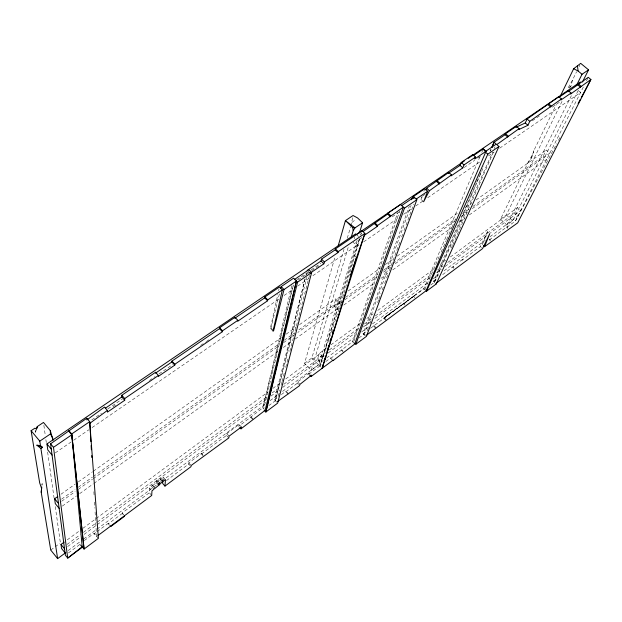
<?xml version="1.0" encoding="UTF-8"?>
<svg xmlns="http://www.w3.org/2000/svg" width="622" height="622" viewBox="0 0 622 622"><rect width="100%" height="100%" fill="white"/><g stroke="black" fill="none" stroke-linecap="round" stroke-linejoin="round"><path stroke-width="0.47" stroke-dasharray="3.11 2.33" d="M151.706 495.454L149.381 492.741L149.614 488.13L151.628 486.474L152.11 485.012L155.166 488.216M158.027 483.527L156.853 482.167L157.001 479.881L158.773 481.926M165.483 479.702L163.127 476.996L160.041 478.987L162.342 482.291M162.917 479.756L163.127 476.996M166.471 480.581L188.66 464.066L188.808 462.885L201.575 453.399L203.892 455.996M203.223 455.942L201.489 453.998L201.575 453.399M350.839 226.167L352.915 216.378M201.489 453.998L226.47 435.416L226.805 433.581L239.081 424.461L241.39 426.987M239.081 424.461L238.708 426.319L262.834 407.861L293.32 284.954M273.035 331.137L270.36 328.354L277.809 294.525M278.64 290.769L279.053 288.888M291.804 285.7L262.834 407.861L263.751 408.848L293.374 284.954M569.55 88.192L571.097 85.836L572.45 80.16L576.571 71.755M268.743 405.645L275.352 400.723L305.122 278.951M306.506 273.283L306.04 275.173L306.957 271.394M270.36 328.354L270.974 327.934L279.558 293.203M276.72 402.193L274.434 399.752L305.06 278.889M275.352 400.723L306.895 277.202M278.182 396.541L279.884 389.955M281.097 385.251L281.828 382.429M282.069 381.488L284.503 372.08M285.716 367.377L288.39 357.02M289.844 351.376L293.491 337.264M293.74 336.323L309.779 274.216M288.134 394.177L285.856 391.767L286.027 391.129L288.313 393.547M152.825 485.494L156.231 482.68L157.001 479.881L158.105 482.384M578.102 90.664L512.683 220.771L506.93 225.047L500.508 219.224L527.853 162.972L531.553 158.074L533.839 150.641L556.286 104.465M285.856 391.767L297.285 383.261L297.65 381.978L309.15 372.928L311.428 375.299M357.152 240.286L318.581 364.889L311.249 370.331L304.539 363.357L335.009 256.995M341.035 303.241L359.625 239.136M304.539 363.357L311.879 357.961L343.982 249.368M347.27 238.234L350.559 227.1M309.896 375.408L308.761 374.219L309.15 372.928M311.249 370.331L348.507 246.335M283.865 384.248L317.407 359.469L319.234 353.475L326.262 348.304M339.869 307.859L337.497 309.562L333.773 305.814L335.919 298.762L339.69 302.533L297.829 332.451M354.229 238.762L354.758 237.005M358.995 239.633L353.708 254.787L319.902 365.93L322.173 368.278M531.553 158.074L533.839 150.641M359.609 238.731L319.902 365.93L341.26 302.486M360.939 234.478L361.514 232.628M35.104 429.802L35.477 432.197L36.263 429.786M332.957 360.729L330.694 358.404L330.904 357.751L332.039 358.917M330.694 358.404L352.487 341.703L397.683 212.747M360.558 235.17L361.18 233.39M35.477 432.197L36.628 428.939M353.941 341.035L399.744 211.052M364.764 335.522L363.069 333.827L409.338 206.146M358.917 338.01L364.212 334.068L411.088 205.361M367.244 330.865L368.582 327.219M369.919 323.572L371.591 319.016M377.608 302.611L378.611 299.874M378.946 298.964L380.959 293.491M382.297 289.844L383.3 287.115M384.637 283.469L386.309 278.905M386.643 277.995L387.98 274.349M389.318 270.702L400.358 240.621M401.695 236.974L402.698 234.245M404.036 230.599L405.715 226.043M406.049 225.125L413.739 204.164M370.541 328.276L423.877 288.616L479.904 156.868M423.636 201.792L420.915 199.265L421.903 196.622M423.877 191.335L424.865 188.691M386.091 320.602L383.844 318.386L384.108 317.71L414.05 295.916L415.162 296.997M482.33 244.687L487.547 231.571L489.226 233.11M404.945 305.083L403.833 303.995L404.106 303.318L405.785 304.943M403.833 303.995L414.05 295.916M481.793 152.413L482.929 149.746M430.735 285.024L434.467 282.248L483.815 166.299M490.268 151.138L491.022 149.35M434.685 282.458L433.581 281.401L470.947 195.409M471.336 194.523L476.343 183M476.724 182.114L479.422 175.909M479.811 175.015L480.962 172.356M490.214 151.084L490.983 149.311M424.764 289.471L437.6 260.151M437.989 259.265L439.155 256.598M441.107 252.159L443.051 247.712M443.439 246.825L446.161 240.605M446.549 239.719L448.493 235.279M448.882 234.393L451.611 228.173M452 227.279L453.943 222.839M454.332 221.953L456.276 217.506M451.331 248.124L452.497 245.472M452.886 244.586L493.277 152.569M434.467 282.248L492.671 152.095M494.249 148.557L495.042 146.784M442.724 274.597L462.317 259.568L463.421 260.602M462.317 259.568L461.998 260.268L480.378 246.592L487.547 231.571M490.509 240.877L489.413 239.874L489.755 239.175L490.851 240.178M500.508 219.224L506.269 214.979L562.008 101.417M579.043 66.717L579.867 65.038M506.93 225.047L571.672 95.065M507.902 228.367L506.813 227.38L507.163 226.672L508.252 227.66M447.793 262.43L514.791 212.965L517.504 207.538L520.801 210.493L490.377 232.993M472.837 206.496L543.162 156.27L546.287 150.019L549.864 153.113L471.795 208.953M506.813 227.38L515.529 220.896L584.315 85.097M586.507 80.774L587.821 78.178M420.915 199.265L422.237 196.715M515.529 220.896L556.643 143.768M558.47 140.339L560.749 136.055M527.853 162.972L532.642 154.209M572.45 80.16L567.816 88.433L571.097 85.836M156.853 482.167L159.994 479.578L161.191 480.643M351.935 222.458L356.149 219.068M68.443 552.935L79.904 544.413L79.857 543.877L82.197 546.746M95.08 511.976L96.542 536.607L94.21 533.769L96.433 532.121M97.18 531.569L108.306 523.289L110.638 526.095M123.358 514.899L122.192 512.963L149.381 492.741M274.434 399.752L277.529 397.45M281.393 394.573L286.027 391.129M308.761 374.219L322.103 364.298M325.772 361.569L330.904 357.751M363.069 333.827L366.809 331.052M383.844 318.386L423.877 288.616L426.544 291.182M433.581 281.401L436.628 279.13M489.413 239.874L507.163 226.672M109.488 525.24L108.321 523.841L122.2 513.515M323.463 360.27L321.131 362.004L317.71 358.474L325.5 352.721M326.581 357.961L356.157 336.02M361.607 331.977L368.613 326.783M372.5 323.891L428.542 282.318M433.215 278.85L438.666 274.807M444.108 270.764L485.362 240.162M490.035 236.694L518.056 215.912L514.791 212.965M68.195 550.524L79.888 541.848M83.783 538.955L96.262 529.687M97.04 529.112L157.856 483.963M158.641 483.387L160.981 481.646M161.759 481.07L265.462 404.09M270.142 400.615L279.496 393.672M282.613 391.355L320.82 362.991L317.407 359.469M84.374 540.518L94.179 533.233L97.918 537.773M67.013 544.452L80.277 534.656M83.395 532.354L96.659 522.558M97.436 521.975L266.706 396.922M272.164 392.894L280.747 386.55M324.249 355.87L322.686 357.02L319.234 353.475M328.144 352.985L357.782 331.06M363.248 327.024L371.046 321.255M374.942 318.371L431.1 276.837M436.558 272.794L441.239 269.334M445.142 266.449L487.259 235.295M67.658 546.536L80.121 537.315M84.017 534.43L96.48 525.209M97.257 524.634L267.063 398.959M270.959 396.074L279.527 389.737M282.645 387.428L322.375 358.023L318.93 354.478L285.319 379.233M330.943 344.852L360.604 323.02M366.848 318.425L373.099 313.83M377.779 310.386L434.762 268.44M440.228 264.42L445.694 260.393M450.375 256.948L517.504 207.538M67.246 539.849L78.971 531.211M82.874 528.335L95.384 519.129M96.161 518.554L268.121 391.899M272.809 388.447L281.408 382.11M329.396 349.852L358.995 327.996M364.445 323.969L371.458 318.791M375.354 315.914L431.435 274.504M437.67 269.901L443.121 265.882M50.724 550.042L54.441 547.313M55.179 546.761L59.642 543.48M386.348 319.926L384.108 317.71L404.106 303.318M62.317 506.09L76.529 495.897M79.686 493.627L93.106 484.002M93.899 483.434L278.648 350.886M283.383 347.48L292.068 341.253M295.225 338.99L337.863 308.395L334.123 304.648L297.79 330.585M343.818 305.021L374.607 282.917M380.921 278.384L388.027 273.283M392.762 269.878L451.969 227.372M459.868 221.704L464.603 218.299M469.338 214.901L546.707 159.349L543.162 156.27M61.617 499.132L75.044 489.553M78.201 487.298L92.421 477.144M93.207 476.584L279.628 343.546M284.363 340.164L294.634 332.84M333.773 305.814L342.465 299.61M345.622 297.355L378.02 274.216M383.549 270.267L392.241 264.055M393.034 263.495L455.452 218.913M462.566 213.836L468.887 209.319M61.671 501.254L75.099 491.652M78.255 489.397L92.476 479.235M93.261 478.668L278.874 346.003M283.616 342.613L293.879 335.274M341.688 302.02L339.324 303.715L335.561 299.952L343.453 294.33M344.845 299.765L377.173 276.642M383.486 272.125L390.577 267.048M395.312 263.666L454.449 221.362M461.547 216.285L467.068 212.343M60.933 494.265L75.161 484.149M78.318 481.902L92.546 471.787M93.331 471.227L281.401 337.528M286.143 334.154L296.414 326.853M299.571 324.606L335.919 298.762M348.188 290.964L380.547 267.942M385.282 264.575L393.174 258.954M397.124 256.147L457.893 212.911M465.785 207.297L471.313 203.363M476.048 199.996L546.287 150.019M384.108 317.71L394.037 310.806M358.863 245.146L357.261 246.242L353.156 242.261M363.668 241.834L398.08 218.143M403.686 214.279L411.686 208.774M415.69 206.014L422.898 201.054M427.695 197.749L479.725 161.93M488.527 155.865L494.132 152.009M499.73 148.153L580.575 92.491L577.34 89.801M55.272 452.886L72.875 440.78M73.676 440.228L88.876 429.771M92.079 427.571L279.286 298.793M284.091 295.489L292.892 289.44M297.689 286.136L308.893 278.431M312.889 275.678L357.697 244.858L354.268 241.538M91.831 419.858L101.433 413.288M107.839 408.911L122.246 399.06M149.459 380.446L155.065 376.613M159.069 373.876L172.675 364.57M200.688 345.412L205.493 342.131M206.294 341.587L209.497 339.394M296.748 279.737L310.355 270.43M311.155 269.878L320.765 263.316M113.002 406.858L116.205 404.665M298.163 280.102L310.984 271.324M311.785 270.78L320.602 264.739M359.446 239.268L362.642 237.068M392.249 216.79L400.249 211.301M422.649 195.953L425.044 194.313M464.253 167.442L474.648 160.32M477.851 158.128L481.856 155.383M532.253 120.847L541.054 114.813M552.258 107.139L561.06 101.114M353.623 341.952L352.487 341.703L354.742 343.982M506.269 214.979L512.683 220.771M480.378 246.592L481.475 247.603M452.948 266.535L454.052 267.569M452.637 267.227L453.741 268.269M356.422 234.51L358.497 236.515M413.77 296.601L414.882 297.681M353.708 254.787L356.422 257.438M373.775 325.384L376.022 327.623M373.527 326.06L375.774 328.299M308.325 271.581L310.02 273.276M364.212 334.068L365.565 335.421M341.766 349.673L342.893 350.831M341.54 350.334L343.803 352.635M311.879 357.961L318.581 364.889M270.974 327.934L273.641 330.71M297.65 381.978L299.936 384.373M297.285 383.261L298.428 384.458M250.915 416.717L253.208 419.212M250.775 417.339L253.068 419.834M226.805 433.581L229.121 436.131M226.47 435.416L228.772 437.958M188.808 462.885L191.125 465.513M188.66 464.066L189.819 465.38M161.075 478.699L163.423 481.405M160.041 478.987L162.389 481.708M156.231 482.68L158.579 485.401M152.11 485.012L154.466 487.741M151.628 486.474L153.976 489.203M149.614 488.13L150.788 489.498M122.192 512.963L123.358 514.347M79.904 544.413L82.244 547.274M43.867 425.316L45.344 435.835M45.88 439.661L46.285 442.53M47.63 452.093L54.075 497.989M55.28 506.596L60.388 542.936M94.179 533.233L94.21 533.769M93.875 491.745L94.109 495.602M94.497 502.133L94.847 508.127M108.306 523.289L108.321 523.841M42.148 483.442L41.962 485.199L42.148 483.442"/><path stroke-width="0.93" d="M124.524 515.731L124.524 516.283L110.654 526.64L110.638 526.095M87.663 419.383L104.488 407.076L107.396 410.419L107.443 412.114L124.711 400.28L124.711 398.57L121.811 395.265L155.531 372.283L158.423 375.494L158.377 376.364L174.766 365.145L174.836 364.259L171.952 361.094L219.512 328.673L219.644 327.763L234.984 317.313L237.853 320.322L237.697 321.24L267.553 300.807L267.74 299.882L282.318 289.914L279.465 287.014L264.886 296.943L264.7 297.868L234.828 318.231L234.984 317.313M155.531 372.283L155.484 373.161L171.882 361.973L171.952 361.094M239.859 427.578L241.002 428.838L241.39 426.987L229.121 436.131L228.772 437.958L191.125 465.513L190.977 466.694L164.962 486.109L165.483 479.702L162.389 481.708L159.201 484.888L159.364 482.61L158.579 485.401L155.166 488.216L154.466 487.741L153.976 489.203L151.962 490.859L151.706 495.454L98.027 535.503M162.855 480.674L162.645 483.426L164.962 486.109M65.8 552.569L57.628 558.642L50.724 550.042L41.215 492.243L41.604 488.464L39.684 482.929L31.1 430.704L34.855 428.2L36.628 428.939L37.304 426.56L43.462 422.447L50.273 430.556L53.103 440.298M41.215 492.243L41.775 486.964M174.836 364.259L222.388 331.72L222.52 330.811L237.853 320.322M282.318 289.914L273.035 331.137L273.641 330.71L284.029 289.525L296.422 281.043L266.045 411.313M294.719 279.325L308.807 269.707L311.638 272.537L277.637 403.165L265.897 411.943L265.127 410.326L296.422 281.043M264.171 410.092L265.897 411.943L297.557 282.194L311.638 272.537M280.716 288.507L281.183 286.633L293.584 278.182L297.557 282.194M307.198 270.453L321.03 261.015L321.535 259.125L335.18 249.826L335.445 248.878L362.113 230.715L364.92 233.413L350.544 274.908M310.79 272.755L323.844 263.806L324.357 261.924L337.995 252.594L338.267 251.638L364.92 233.413M338.22 245.799L345.435 220.6L353.055 215.515L357.557 217.933L362.579 222.754L359.438 232.9M309.896 375.408L311.031 376.59L333.174 360.076L332.957 360.729L354.742 343.982L403.351 207.126L377.616 225.475L377.297 226.431L364.313 235.326L322.173 368.278L323.253 364.562M324.598 359.92L325.407 357.129M327.024 351.554L328.914 345.055M329.987 341.338L330.795 338.547M332.412 332.972L333.221 330.189M351.29 237.083L353.234 230.607L354.983 227.885L362.579 222.754M311.031 376.59L311.428 375.299L299.936 384.373L299.563 385.648L277.498 401.61M322.173 368.278L356.422 257.438M36.519 428.978L37.304 426.56M363.038 231.586L387.623 214.077L387.949 213.113L400.568 204.521L404.463 208.176L355.885 344.238L354.75 343.095M411.647 199.763L412.643 197.026L424.865 188.691L427.633 191.242L423.636 201.792L429.413 190.744L451.518 174.891L448.765 172.403L426.653 188.194L425.767 189.904M413.747 198.053L414.104 197.088L416.88 199.67L366.475 336.331L355.885 344.238M448.765 172.403L448.384 173.375L460.055 165.413L461.252 162.466L472.782 154.614L475.527 157.063L474.695 159.03L486.039 151.27L483.31 148.852L473.482 155.554M451.518 174.891L451.129 175.87L462.791 167.878L463.996 164.939L475.527 157.063M483.426 245.706L484.522 246.716L489.786 233.623L482.571 248.621L436.558 282.948M472.238 155.928L472.782 154.614M366.817 334.978L426.093 290.754L486.039 151.27M485.868 151.224L496.232 144.125L494.062 142.22L491.784 147.57L494.062 142.22L505.072 134.71L505.507 133.722L516.369 126.32L519.075 128.661L518.624 129.648L527.938 125.271L529.773 121.337L561.456 98.984L558.789 96.737L527.075 119.02L525.263 122.962L515.926 127.308L516.369 126.32M426.093 290.754L426.544 291.182L487.796 154.186L498.953 146.52L496.776 144.607L519.075 128.661M426.544 291.182L436.24 283.943L498.953 146.52M560.523 95.757L573.647 68.747L580.691 63.358L588.567 69.843L582.464 81.987M561.456 98.984L560.974 99.979L571.089 93.059L568.43 90.835L559.085 97.203M568.43 90.835L567.94 91.823L588.256 77.315L590.9 79.499L517.698 222.855L484.522 246.716M571.089 93.059L570.592 94.046L590.9 79.499L581.306 97.491M576.851 84.67L582.029 74.267L588.567 69.843M578.11 103.493L580.396 99.209M82.197 546.746L67.728 558.105L65.388 555.205L50.576 443.828L86.792 418.256L89.708 421.654L98.385 538.341L84.071 549.047L81.661 546.093M265.127 410.326L241.002 428.838M65.069 552.841L61.555 548.487L60.995 544.452L64.12 542.151M89.809 423.325L107.396 410.419M59.16 508.361L55.296 503.641L54.612 498.758L57.776 496.512M68.801 430.517L71.717 433.954L82.244 547.274L67.728 558.105L53.492 447.311L71.794 434.786L68.879 431.349M124.711 398.57L158.423 375.494M416.18 199.079L427.633 191.242M404.463 208.176L416.88 199.67M356.095 234.712L464.214 161.067M468.218 158.338L471.429 156.153M473.031 155.065L580.349 81.964M401.68 205.563L414.104 197.088M105.328 408.242L121.819 396.984L121.811 395.265M52.077 455.086L47.801 449.963L46.961 443.937L355.73 233.841M40.896 448.462L42.537 447.35L40.469 445.624L36.877 445.189L40.896 448.462L57.628 558.642M40.469 445.624L39.792 441.146L50.46 433.923L50.273 430.556M352.69 227.598L354.983 227.885L345.435 220.6L352.69 227.598L353.234 230.607M36.877 445.189L42.537 447.35M573.647 68.747L578.079 71.001L582.029 74.267M578.413 84.032L581.065 86.233M577.916 85.02L580.559 87.22M548.518 103.734L551.193 106.004M548.044 104.729L550.719 107M527.075 119.02L529.773 121.337M525.263 122.962L527.938 125.271M505.507 133.722L508.221 136.086M505.072 134.71L507.777 137.073M485.611 152.25L487.796 154.186M461.252 162.466L463.996 164.939M460.055 165.413L462.791 167.878M436.908 180.481L439.661 183.008M436.527 181.461L439.287 183.98M426.653 188.194L429.413 190.744M412.643 197.026L414.027 198.317M387.949 213.113L390.74 215.756M387.623 214.077L390.406 216.72M374.817 222.808L377.616 225.475M374.506 223.764L377.297 226.431M435.797 283.515L436.24 283.943M335.445 248.878L338.267 251.638M335.18 249.826L337.995 252.594M321.535 259.125L324.357 261.924M321.03 261.015L323.844 263.806M281.183 286.633L284.029 289.525M264.886 296.943L267.74 299.882M264.7 297.868L267.553 300.807M219.644 327.763L222.52 330.811M219.512 328.673L222.388 331.72M171.882 361.973L174.766 365.145M121.819 396.984L124.711 400.28M50.576 443.828L53.492 447.311M46.961 443.937L51.276 449.115M31.1 430.704L39.792 441.146M54.612 498.758L58.515 503.509M60.995 544.452L64.54 548.845M264.824 410.396L265.897 411.943M483.31 148.852L484.631 151.037M50.46 433.923L52.862 438.378M158.47 483.216L159.201 484.888M577.418 65.543L578.079 71.001M71.794 434.786L84.071 549.047L71.717 433.954L89.708 421.654L90.377 432.966M86.792 418.256L86.901 419.943M90.493 434.895L90.898 441.636M91.123 445.492L91.38 449.768M91.722 455.592L91.838 457.528"/></g></svg>
